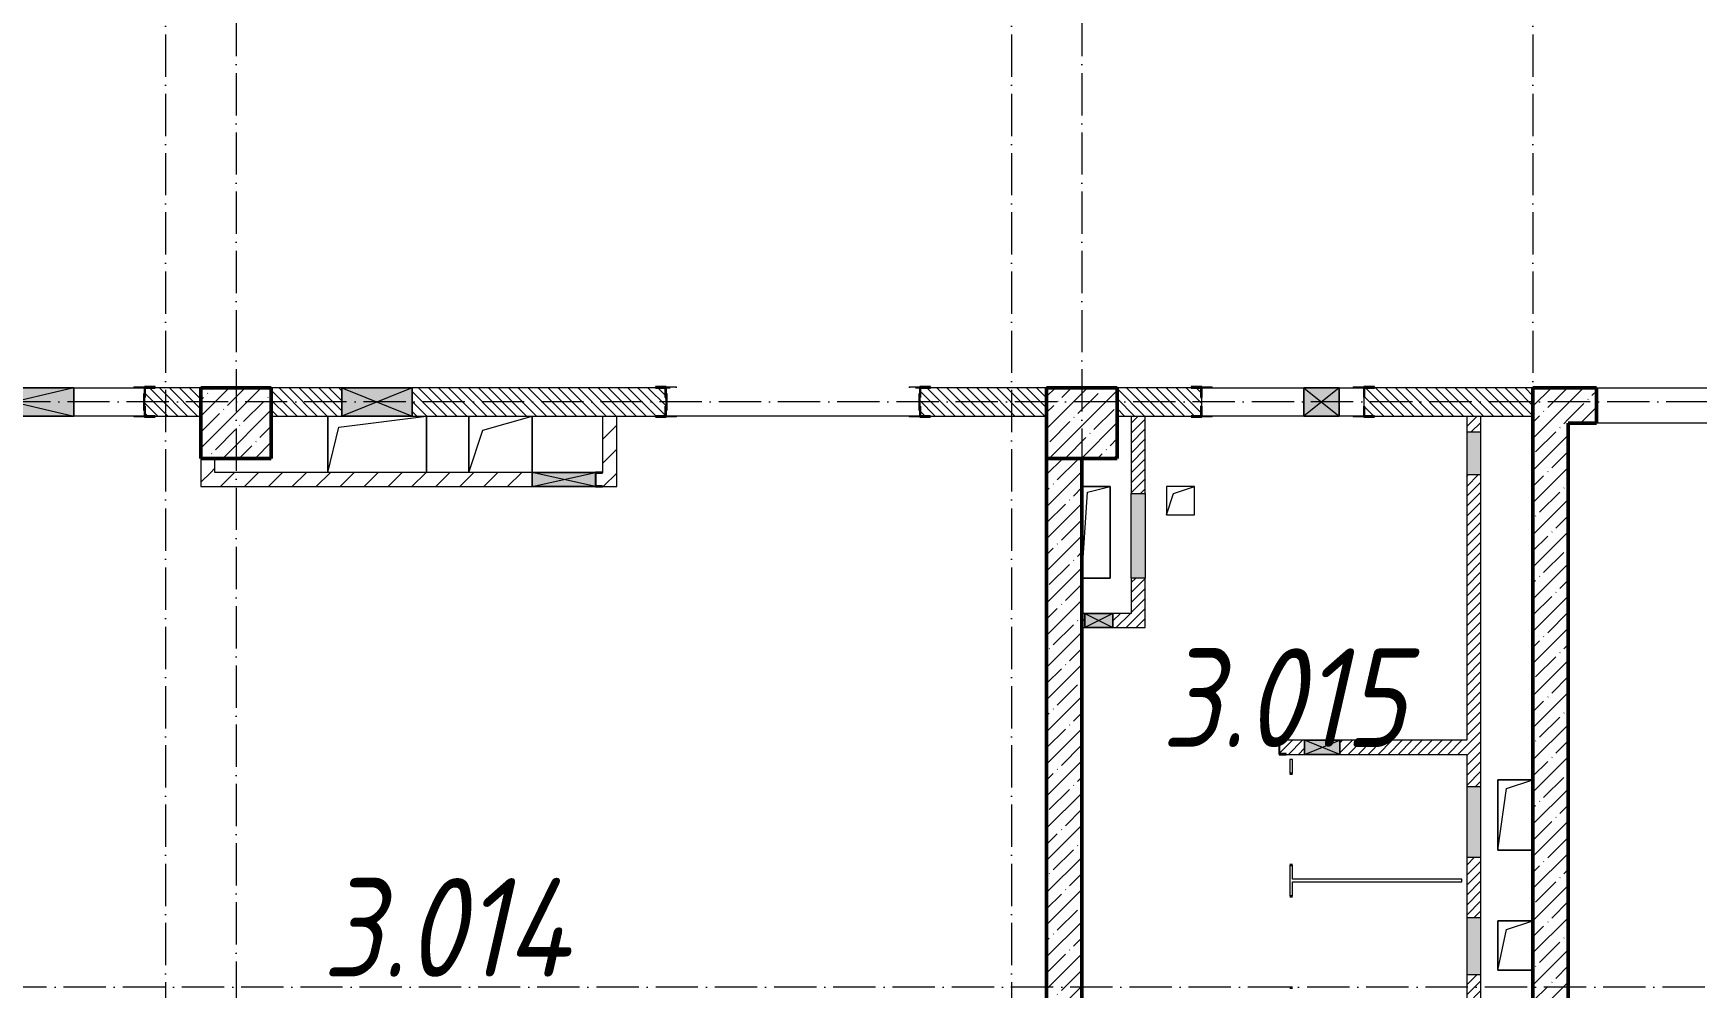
# Model space of a CAD drawing. Header units: millimetres. Extents: x -12989 to 629078, y -109036 to 555275.
# Drawn here: x 579571 to 591372, y -31590 to -24820 of the extents above; entities that cross this region are included whole.
import ezdxf

# ---------------------------------------------------------------- set-up
doc = ezdxf.new("R2010")
doc.units = ezdxf.units.MM
doc.linetypes.add('50_200_ШТРИХ_1Т_ш5_п1_п1_', pattern=[700, 500, -100, 0, -100])
for name, color, linetype, lineweight in [('A-DETL-GENF-OTLN', 7, 'Continuous', 9), ('A-DOOR-OPNG-MCUT', 7, 'Continuous', 35), ('A-FLOR-____-OTLN', 7, 'Continuous', 9), ('A-GENM-____-MCUT', 7, 'Continuous', 25), ('A-GENM-____-OTLN', 7, 'Continuous', 9), ('A-GENM-____-OTLN-1', 7, 'Continuous', 25), ('A-GLAZ-____-OTLN', 7, 'Continuous', 9), ('A-WALL-____-MCUT', 7, 'Continuous', 13), ('A-WALL-____-MCUT-2', 7, 'Continuous', 50), ('A-WALL-____-OTLN', 7, 'Continuous', 9), ('A-WALL-____-PATT-1', 7, 'Continuous', 9), ('A-WALL-FNSH-MCUT-1', 7, 'Continuous', 9), ('I-WALL-____-OTLN', 7, 'Continuous', 9), ('S-COLS-____-MCUT', 7, 'Continuous', 50), ('S-COLS-____-OTLN', 7, 'Continuous', 9), ('S-GRID-____-OTLN-1', 7, '50_200_ШТРИХ_1Т_ш5_п1_п1_', 9), ('Марки помещений', 7, 'Continuous', 9)]:
    doc.layers.add(name, color=color, linetype=linetype, lineweight=lineweight)
doc.layers.add('A-DOOR-____-OTLN-1', color=7, linetype='Continuous', lineweight=9, true_color=0xffffff)
doc.styles.add('ISOCPEUR_I_2', font='isocpeui.ttf', dxfattribs={"width": 0.85, "height": 2.3})
pattern_1 = [(45, (523510, -90515.61), (-114.04925, 114.04925), []), (45, (523624.06, -90515.61), (-114.04925, 114.04925), [201.612, -40.322, 3.353, -36.97])]
pattern_2 = [(45, (523510.01, -90515.614), (-35.35534, 35.35534), [])]
pattern_3 = [(45, (523510.01, -90515.61), (-84.85281, 84.85281), [])]
pattern_4 = [(135, (523510.01, -90515.614), (-35.35534, -35.35534), [])]

# ---------------------------------------------------------------- blocks, each defined once
blk = doc.blocks.new('BSC_Колонна _Прямоугольная - 500х500-V21-АР1_План отверстий 3 этажа в осях 1-64_Ю-ЯЯ')
at = {"layer": 'S-COLS-____-OTLN'}
h = blk.add_hatch(dxfattribs=at)
h.set_pattern_fill('FP_28', color=256, style=0, pattern_type=2)
h.set_pattern_definition([(45, (-63500, -62931.04), (-114.04925, 114.04925), []), (45, (-63385.95, -62931.04), (-114.04925, 114.04925), [201.613, -40.323, 3.353, -36.97])])
h.paths.add_polyline_path([(-250, -250), (250, -250), (250, 250), (-250, 250)], flags=0)
at = {"layer": 'S-COLS-____-MCUT'}
for p, q in [((250, 250), (-250, 250)), ((-250, 250), (-250, -250)), ((250, -250), (250, 250)), ((-250, -250), (250, -250))]:
    blk.add_line(p, q, dxfattribs=at)
blk = doc.blocks.new('BSC_Колонна _Прямоугольная - 500х500-V63-АР1_План отверстий 3 этажа в осях 1-64_Ю-ЯЯ')
at = {"layer": 'S-COLS-____-OTLN'}
h = blk.add_hatch(dxfattribs=at)
h.set_pattern_fill('FP_71', color=256, style=0, pattern_type=2)
h.set_pattern_definition([(45, (-57500, -62931.04), (-114.04925, 114.04925), []), (45, (-57385.95, -62931.04), (-114.04925, 114.04925), [201.613, -40.323, 3.353, -36.97])])
h.paths.add_polyline_path([(-250, -250), (250, -250), (250, 250), (-250, 250)], flags=0)
at = {"layer": 'S-COLS-____-MCUT'}
for p, q in [((250, 250), (-250, 250)), ((-250, 250), (-250, -250)), ((250, -250), (250, 250)), ((-250, -250), (250, -250))]:
    blk.add_line(p, q, dxfattribs=at)
blk = doc.blocks.new('DOR_ДУ_распашная__1Ст_Прямоугольная_ШЕР - Вн_650х2100h_Кабинки С_у-18405741-АР1_План отверстий 3 этажа в осях 1-64_Ю-ЯЯ')
at = {"layer": 'A-DOOR-OPNG-MCUT'}
for p, q in [((-325, -10), (-325, 10)), ((325, 10), (325, -10))]:
    blk.add_line(p, q, dxfattribs=at)
blk = doc.blocks.new('154_Стойка_СКБ_Уголок - СМ-2180_200-28268025-АР1_План отверстий 3 этажа в осях 1-64_Ю-ЯЯ')
at = {"layer": 'A-GENM-____-MCUT'}
for p, q in [((125, 156), (125, 81)), ((200, 156), (125, 156)), ((131, 81), (131, 150)), ((131, 150), (200, 150)), ((200, 150), (200, 156)), ((125, 81), (131, 81)), ((131, 19), (125, 19)), ((125, 19), (125, -56)), ((131, -50), (131, 19)), ((125, -56), (200, -56)), ((200, -50), (131, -50)), ((200, -56), (200, -50))]:
    blk.add_line(p, q, dxfattribs=at)
blk = doc.blocks.new('Стойка_Влож_Уголок_Опорный - Уголок-28213941-АР1_План отверстий 3 этажа в осях 1-64_Ю-ЯЯ')
at = {"layer": 'A-GENM-____-OTLN'}
for p, q in [((-212, -6), (-212, 0)), ((0, 0), (0, -6)), ((-212, -75), (-212, -6)), ((-212, -6), (-206, -6)), ((-212, -75), (-206, -75)), ((-6, -6), (0, -6)), ((-6, -75), (0, -75)), ((0, -6), (0, -75))]:
    blk.add_line(p, q, dxfattribs=at)
blk = doc.blocks.new('154_Стойка_СКБ_Уголок - СМ-2480_200-28346303-АР1_План отверстий 3 этажа в осях 1-64_Ю-ЯЯ')
at = {"layer": 'A-GENM-____-MCUT'}
for p, q in [((125, 156), (125, 81)), ((200, 156), (125, 156)), ((131, 81), (131, 150)), ((131, 150), (200, 150)), ((200, 150), (200, 156)), ((125, 81), (131, 81)), ((131, 19), (125, 19)), ((125, 19), (125, -56)), ((131, -50), (131, 19)), ((125, -56), (200, -56)), ((200, -50), (131, -50)), ((200, -56), (200, -50))]:
    blk.add_line(p, q, dxfattribs=at)
blk = doc.blocks.new('Стойка_Влож_Полоса боковая - Полоса-V164-АР1_План отверстий 3 этажа в осях 1-64_Ю-ЯЯ')
at = {"layer": 'A-GENM-____-OTLN'}
for p, q in [((-5, 60), (0, 60)), ((-5, -60), (-5, 60)), ((0, 31), (0, -31)), ((0, -60), (-5, -60))]:
    blk.add_line(p, q, dxfattribs=at)
blk = doc.blocks.new('154_Фахверк_СКБ_Швеллер - Тип_100_3960-28331862-АР1_План отверстий 3 этажа в осях 1-64_Ю-ЯЯ')
at = {"layer": 'A-GENM-____-MCUT'}
for p, q in [((175, 50), (125, 50)), ((125, 50), (125, -50)), ((128, 47), (175, 47)), ((128, -47), (128, 47)), ((175, 47), (175, 50)), ((125, -50), (175, -50)), ((175, -47), (128, -47)), ((175, -50), (175, -47))]:
    blk.add_line(p, q, dxfattribs=at)
blk = doc.blocks.new('AR_Отверстие Ниша - Лючок-32402909-АР1_План отверстий 3 этажа в осях 1-64_Ю-ЯЯ')
at = {"layer": 'A-GLAZ-____-OTLN'}
blk.add_hatch(color=256, dxfattribs=at).paths.add_polyline_path([(150, -50), (150, 50), (-150, 50), (-150, -50)], flags=0)
for p, q in [((150, 50), (-150, 50)), ((-150, 50), (-150, -50)), ((150, -50), (150, 50)), ((-150, -50), (150, -50))]:
    blk.add_line(p, q, dxfattribs=at)
blk = doc.blocks.new('AR_Отверстие Ниша - Лючок-32402882-АР1_План отверстий 3 этажа в осях 1-64_Ю-ЯЯ')
at = {"layer": 'A-GLAZ-____-OTLN'}
blk.add_hatch(color=256, dxfattribs=at).paths.add_polyline_path([(250, -50), (250, 50), (-250, 50), (-250, -50)], flags=0)
for p, q in [((250, 50), (-250, 50)), ((-250, 50), (-250, -50)), ((250, -50), (250, 50)), ((-250, -50), (250, -50))]:
    blk.add_line(p, q, dxfattribs=at)
blk = doc.blocks.new('AR_Отверстие Ниша - Лючок-32402858-АР1_План отверстий 3 этажа в осях 1-64_Ю-ЯЯ')
at = {"layer": 'A-GLAZ-____-OTLN'}
blk.add_hatch(color=256, dxfattribs=at).paths.add_polyline_path([(200, -50), (200, 50), (-200, 50), (-200, -50)], flags=0)
for p, q in [((200, 50), (-200, 50)), ((-200, 50), (-200, -50)), ((200, -50), (200, 50)), ((-200, -50), (200, -50))]:
    blk.add_line(p, q, dxfattribs=at)
blk = doc.blocks.new('AR_Отверстие Ниша - Лючок-32403432-АР1_План отверстий 3 этажа в осях 1-64_Ю-ЯЯ')
at = {"layer": 'A-GLAZ-____-OTLN'}
blk.add_hatch(color=256, dxfattribs=at).paths.add_polyline_path([(300, 50), (-300, 50), (-300, -50), (300, -50)], flags=0)
for p, q in [((-300, 50), (300, 50)), ((-300, -50), (-300, 50)), ((300, 50), (300, -50)), ((300, -50), (-300, -50))]:
    blk.add_line(p, q, dxfattribs=at)
blk = doc.blocks.new('AR_Отверстие прямоугольное _в стене_ - AR_Отверстие прямоугольное _в стене__ВК-32403462-АР1_План отверстий 3 этажа в осях 1-64_Ю-ЯЯ')
at = {"layer": 'A-GLAZ-____-OTLN'}
blk.add_hatch(color=256, dxfattribs=at).paths.add_polyline_path([(-100, -50), (100, -50), (100, 50), (-100, 50)], flags=0)
at = {"layer": 'A-DETL-GENF-OTLN'}
for p, q in [((-100, -50), (-100, 50)), ((-100, 50), (100, 50)), ((100, 50), (-100, -50)), ((-100, 50), (100, -50)), ((100, 50), (-100, 50)), ((-100, 50), (-100, -50)), ((100, 50), (100, -50)), ((100, -50), (100, 50)), ((100, -50), (-100, -50)), ((-100, -50), (100, -50))]:
    blk.add_line(p, q, dxfattribs=at)
blk = doc.blocks.new('AR_Отверстие прямоугольное _в плите_ - AR_Отверстие прямоугольное _в плите_-30459243-АР1_План отверстий 3 этажа в осях 1-64_Ю-ЯЯ')
at = {"layer": 'A-GENM-____-OTLN'}
for p, q in [((125, 175), (-125, 175)), ((-125, 175), (-125, -175)), ((-63, 112), (125, 175)), ((-125, -175), (-63, 112)), ((-125, -175), (125, -175))]:
    blk.add_line(p, q, dxfattribs=at)
blk = doc.blocks.new('AR_Отверстие прямоугольное _в плите_ - AR_Отверстие прямоугольное _в плите_-30459207-АР1_План отверстий 3 этажа в осях 1-64_Ю-ЯЯ')
at = {"layer": 'A-GENM-____-OTLN'}
for p, q in [((100, 100), (-100, 100)), ((-100, 100), (-100, -100)), ((-100, -100), (-50, 50)), ((-50, 50), (100, 100)), ((100, -100), (100, 100)), ((-100, -100), (100, -100))]:
    blk.add_line(p, q, dxfattribs=at)
blk = doc.blocks.new('AR_Отверстие прямоугольное _в плите_ - AR_Отверстие прямоугольное _в плите_-30459229-АР1_План отверстий 3 этажа в осях 1-64_Ю-ЯЯ')
at = {"layer": 'A-GENM-____-OTLN'}
for p, q in [((125, 250), (-125, 250)), ((-125, 250), (-125, -250)), ((-63, 188), (125, 250)), ((-125, -250), (-63, 188)), ((-125, -250), (125, -250))]:
    blk.add_line(p, q, dxfattribs=at)
blk = doc.blocks.new('AR_Отверстие прямоугольное _в плите_ - AR_Отверстие прямоугольное _в плите_-30459250-АР1_План отверстий 3 этажа в осях 1-64_Ю-ЯЯ')
at = {"layer": 'A-GENM-____-OTLN'}
for p, q in [((100, 325), (-100, 325)), ((-100, -325), (-60, 285)), ((-60, 285), (100, 325)), ((100, -325), (100, 325)), ((-100, -325), (100, -325))]:
    blk.add_line(p, q, dxfattribs=at)
blk = doc.blocks.new('AR_Отверстие прямоугольное _в плите_ - AR_Отверстие прямоугольное _в плите_-V188-АР1_План отверстий 3 этажа в осях 1-64_Ю-ЯЯ')
at = {"layer": 'A-GENM-____-OTLN'}
for p, q in [((-350, 200), (-350, -200)), ((-350, -200), (-270, 120)), ((-270, 120), (350, 200)), ((350, -200), (350, 200))]:
    blk.add_line(p, q, dxfattribs=at)
blk = doc.blocks.new('AR_Отверстие прямоугольное _в плите_ - AR_Отверстие прямоугольное _в плите_-30552855-АР1_План отверстий 3 этажа в осях 1-64_Ю-ЯЯ')
at = {"layer": 'A-GENM-____-OTLN'}
for p, q in [((-225, 200), (-225, -200)), ((-125, 100), (225, 200)), ((225, -200), (225, 200)), ((-225, -200), (-125, 100))]:
    blk.add_line(p, q, dxfattribs=at)
blk = doc.blocks.new('AR_Отверстие прямоугольное _в стене__БезПР - AR_Отверстие прямоугольное _в стене__БезПР-36899195-АР1_План отверстий 3 этажа в осях 1-64_Ю-ЯЯ')
at = {"layer": 'A-GLAZ-____-OTLN'}
blk.add_hatch(color=256, dxfattribs=at).paths.add_polyline_path([(-250, -100), (250, -100), (250, 100), (-250, 100)], flags=0)
at = {"layer": 'A-DETL-GENF-OTLN'}
for p, q in [((-250, -100), (-250, 100)), ((-250, 100), (250, 100)), ((250, 100), (-250, -100)), ((-250, 100), (250, -100)), ((250, 100), (-250, 100)), ((-250, 100), (-250, -100)), ((250, 100), (250, -100)), ((250, -100), (250, 100)), ((250, -100), (-250, -100)), ((-250, -100), (250, -100))]:
    blk.add_line(p, q, dxfattribs=at)
at = {"layer": 'A-GLAZ-____-OTLN'}
blk.add_line((250, 100), (-250, 100), dxfattribs=at)
blk = doc.blocks.new('AR_Отверстие прямоугольное _в стене__БезПР - AR_Отверстие прямоугольное _в стене__БезПР-36428202-АР1_План отверстий 3 этажа в осях 1-64_Ю-ЯЯ')
at = {"layer": 'A-GLAZ-____-OTLN'}
blk.add_hatch(color=256, dxfattribs=at).paths.add_polyline_path([(125, 50), (-125, 50), (-125, -50), (125, -50)], flags=0)
at = {"layer": 'A-DETL-GENF-OTLN'}
for p, q in [((-125, -50), (-125, 50)), ((-125, 50), (125, 50)), ((125, 50), (-125, -50)), ((-125, 50), (125, -50)), ((125, 50), (-125, 50)), ((-125, 50), (-125, -50)), ((125, 50), (125, -50)), ((125, -50), (125, 50)), ((125, -50), (-125, -50)), ((-125, -50), (125, -50))]:
    blk.add_line(p, q, dxfattribs=at)
blk = doc.blocks.new('AR_Отверстие прямоугольное _в стене_ - AR_Отверстие прямоугольное _в стене__ОВ-36928954-АР1_План отверстий 3 этажа в осях 1-64_Ю-ЯЯ')
at = {"layer": 'A-GLAZ-____-OTLN'}
blk.add_hatch(color=256, dxfattribs=at).paths.add_polyline_path([(-225, 50), (-225, -50), (225, -50), (225, 50)], flags=0)
at = {"layer": 'A-DETL-GENF-OTLN'}
for p, q in [((-225, 50), (225, 50)), ((225, 50), (-225, -50)), ((-225, 50), (225, -50)), ((225, 50), (-225, 50)), ((225, 50), (225, -50)), ((225, -50), (225, 50)), ((225, -50), (-225, -50)), ((-225, -50), (225, -50))]:
    blk.add_line(p, q, dxfattribs=at)
blk = doc.blocks.new('AR_Отверстие прямоугольное _в стене_ - AR_Отверстие прямоугольное _в стене__ОВ-36927705-АР1_План отверстий 3 этажа в осях 1-64_Ю-ЯЯ')
at = {"layer": 'A-GLAZ-____-OTLN'}
blk.add_hatch(color=256, dxfattribs=at).paths.add_polyline_path([(425, -100), (425, 100), (-425, 100), (-425, -100)], flags=0)
at = {"layer": 'A-DETL-GENF-OTLN'}
for p, q in [((-425, -100), (-425, 100)), ((-425, 100), (425, 100)), ((425, 100), (-425, -100)), ((-425, 100), (425, -100)), ((425, 100), (-425, 100)), ((-425, 100), (-425, -100)), ((425, 100), (425, -100)), ((425, -100), (425, 100)), ((425, -100), (-425, -100)), ((-425, -100), (425, -100))]:
    blk.add_line(p, q, dxfattribs=at)
blk = doc.blocks.new('AR_Отверстие прямоугольное _в стене__БезПР - AR_Отверстие прямоугольное _в стене__БезПР-36427681-АР1_План отверстий 3 этажа в осях 1-64_Ю-ЯЯ')
at = {"layer": 'A-GLAZ-____-OTLN'}
blk.add_hatch(color=256, dxfattribs=at).paths.add_polyline_path([(125, -100), (125, 100), (-125, 100), (-125, -100)], flags=0)
at = {"layer": 'A-DETL-GENF-OTLN'}
for p, q in [((-125, -100), (-125, 100)), ((-125, 100), (125, 100)), ((125, 100), (-125, -100)), ((-125, 100), (125, -100)), ((125, 100), (-125, 100)), ((-125, 100), (-125, -100)), ((125, 100), (125, -100)), ((125, -100), (125, 100)), ((125, -100), (-125, -100)), ((-125, -100), (125, -100))]:
    blk.add_line(p, q, dxfattribs=at)
at = {"layer": 'A-GLAZ-____-OTLN'}
blk.add_line((125, 100), (-125, 100), dxfattribs=at)
blk = doc.blocks.new('154_Фахверк_СКБ_Швеллер - Тип_100_3960_зеркало-36793856-АР1_План отверстий 3 этажа в осях 1-64_Ю-ЯЯ')
at = {"layer": 'A-GENM-____-MCUT'}
for p, q in [((175, 50), (125, 50)), ((125, 50), (125, -50)), ((128, 47), (175, 47)), ((128, -47), (128, 47)), ((175, 47), (175, 50)), ((125, -50), (175, -50)), ((175, -47), (128, -47)), ((175, -50), (175, -47))]:
    blk.add_line(p, q, dxfattribs=at)
blk = doc.blocks.new('3эт')
at = {"layer": 'S-GRID-____-OTLN-1', "color": 251, "ltscale": 0.6, "true_color": 0x636466}
for p, q in [((340770.7, 4029.4), (340770.7, -33971.9)), ((346770.7, 4029.4), (346770.7, -33971.9)), ((350470.7, 4029.4), (350470.7, -33971.9)), ((341270.7, 3756), (341270.7, -33823.9)), ((347270.7, 3756), (347270.7, -33828.9)), ((387845.1, -23782.4), (279101.9, -23782.4)), ((359250.7, -27932.4), (279101.9, -27932.4))]:
    blk.add_line(p, q, dxfattribs=at)

msp = doc.modelspace()

# ---------------------------------------------------------------- hatches: boundary and pattern name
at = {"layer": 'A-WALL-____-PATT-1'}
h = msp.add_hatch(dxfattribs=at)
h.set_pattern_fill('FP_9', color=256, style=0, pattern_type=2)
h.set_pattern_definition(pattern_4)
h.paths.add_polyline_path([(580366.0077, -27534.5723), (580760.0077, -27534.5723), (580760.0077, -27334.5723), (580366.0077, -27334.5723), (580366.0077, -27403.5723), (580360.0077, -27403.5723), (580360.0077, -27465.5723), (580366.0077, -27465.5723), (580366.0077, -27494.5723)], flags=0)
h.paths.add_polyline_path([(578287.3746, -27534.5723), (578654.0077, -27534.5723), (578654.0077, -27465.5723), (578660.0077, -27465.5723), (578660.0077, -27403.5723), (578654.0077, -27403.5723), (578654.0077, -27334.5723), (578260.0077, -27334.5723), (578260.0077, -27534.5723)], flags=0)
h = msp.add_hatch(dxfattribs=at)
h.set_pattern_fill('FP_9', color=256, style=0, pattern_type=2)
h.set_pattern_definition(pattern_4)
h.paths.add_polyline_path([(585866.0077, -27534.5723), (586760.0077, -27534.5723), (586760.0077, -27334.5723), (585866.0077, -27334.5723), (585866.0077, -27403.5723), (585860.0077, -27403.5723), (585860.0077, -27465.5723), (585866.0077, -27465.5723), (585866.0077, -27533.239)], flags=0)
h.paths.add_polyline_path([(581260.0077, -27534.5723), (581760.0077, -27534.5723), (581760.0077, -27334.5723), (581260.0077, -27334.5723)], flags=0)
h.paths.add_polyline_path([(584054.0077, -27534.5723), (584054.0077, -27465.5723), (584060.0077, -27465.5723), (584060.0077, -27403.5723), (584054.0077, -27403.5723), (584054.0077, -27334.5723), (582260.0077, -27334.5723), (582260.0077, -27534.5723), (583985.0077, -27534.5723)], flags=0)
h = msp.add_hatch(dxfattribs=at)
h.set_pattern_fill('FP_9', color=256, style=0, pattern_type=2)
h.set_pattern_definition(pattern_4)
h.paths.add_polyline_path([(590210.0077, -27534.5723), (590210.0077, -27334.5723), (589016.0077, -27334.5723), (589016.0077, -27403.5723), (589010.0077, -27403.5723), (589010.0077, -27465.5723), (589016.0077, -27465.5723), (589016.0077, -27534.5723), (589216.0077, -27534.5723)], flags=0)
h.paths.add_polyline_path([(587260.0077, -27534.5723), (587854.0077, -27534.5723), (587854.0077, -27465.5723), (587860.0077, -27465.5723), (587860.0077, -27403.5723), (587854.0077, -27403.5723), (587854.0077, -27334.5723), (587260.0077, -27334.5723)], flags=0)
h = msp.add_hatch(dxfattribs=at)
h.set_pattern_fill('FP_12', color=256, style=0, pattern_type=2)
h.set_pattern_definition(pattern_1)
h.paths.add_polyline_path([(590210.0077, -34834.5723), (590460.0077, -34834.5723), (590460.0077, -27334.5723), (590210.0077, -27334.5723), (590210.0077, -33292.1615)], flags=0)
h = msp.add_hatch(dxfattribs=at)
h.set_pattern_fill('FP_12', color=256, style=0, pattern_type=2)
h.set_pattern_definition(pattern_1)
h.paths.add_polyline_path([(592760.0077, -27584.5723), (592760.0077, -27334.5723), (592260.0077, -27334.5723), (592260.0077, -27584.5723)], flags=0)
h.paths.add_polyline_path([(590660.0077, -27584.5723), (590659.6247, -27334.5723), (590460.0077, -27334.5723), (590460.0077, -27584.5723), (590659.6247, -27584.5723)], flags=0)
h = msp.add_hatch(dxfattribs=at)
h.set_pattern_fill('FP_7', color=256, style=0, pattern_type=2)
h.set_pattern_definition(pattern_3)
h.paths.add_polyline_path([(583610.0077, -27934.5723), (583710.0077, -27934.5723), (583710.0077, -27534.5723), (583610.0077, -27534.5723)], flags=0)
h = msp.add_hatch(dxfattribs=at)
h.set_pattern_fill('FP_8', color=256, style=0, pattern_type=2)
h.set_pattern_definition(pattern_2)
h.paths.add_polyline_path([(587360.0077, -28934.5723), (587460.0077, -28934.5723), (587460.0077, -28684.5723), (587360.0077, -28684.5723)], flags=0)
h.paths.add_polyline_path([(587460.0077, -28084.5723), (587460.0077, -27534.5723), (587360.0077, -27534.5723), (587360.0077, -28084.5723)], flags=0)
h = msp.add_hatch(dxfattribs=at)
h.set_pattern_fill('FP_8', color=256, style=0, pattern_type=2)
h.set_pattern_definition(pattern_2)
h.paths.add_polyline_path([(589740.0077, -35084.5723), (589840.0077, -35084.5723), (589840.0077, -34984.5723), (589740.0077, -34984.5723)], flags=0)
h.paths.add_polyline_path([(589832.2407, -34684.5723), (589840.0077, -34684.5723), (589840.0077, -32534.5723), (589837.0077, -32534.5723), (589837.0077, -32487.5723), (589743.0077, -32487.5723), (589743.0077, -32534.5723), (589740.0077, -32534.5723), (589740.0077, -34684.5723)], flags=0)
h.paths.add_polyline_path([(589837.0077, -32484.5723), (589840.0077, -32484.5723), (589840.0077, -31494.5723), (589740.0077, -31494.5723), (589740.0077, -32484.5723), (589789.5222, -32484.5723)], flags=0)
h.paths.add_polyline_path([(589762.5319, -31094.5723), (589840.0077, -31094.5723), (589840.0077, -30664.5723), (589740.0077, -30664.5723), (589740.0077, -31094.5723)], flags=0)
h.paths.add_polyline_path([(589840.0077, -30164.5723), (589840.0077, -27949.5723), (589740.0077, -27949.5723), (589740.0077, -30164.5723), (589744.4737, -30164.5723)], flags=0)
h.paths.add_polyline_path([(589840.0077, -27649.5723), (589840.0077, -27534.5723), (589740.0077, -27534.5723), (589740.0077, -27649.5723), (589835.216, -27649.5723)], flags=0)
h = msp.add_hatch(dxfattribs=at)
h.set_pattern_fill('FP_7', color=256, style=0, pattern_type=2)
h.set_pattern_definition(pattern_3)
h.paths.add_polyline_path([(580860.0077, -27934.5723), (580860.0077, -27834.5723), (580760.0077, -27834.5723), (580760.0077, -27934.5723)], flags=0)
h = msp.add_hatch(dxfattribs=at)
h.set_pattern_fill('FP_12', color=256, style=0, pattern_type=2)
h.set_pattern_definition(pattern_1)
h.paths.add_polyline_path([(587010.0077, -34834.5723), (587010.0077, -27834.5723), (586760.0077, -27834.5723), (586760.0077, -34834.5723)], flags=0)
h = msp.add_hatch(dxfattribs=at)
h.set_pattern_fill('FP_7', color=256, style=0, pattern_type=2)
h.set_pattern_definition(pattern_3)
h.paths.add_polyline_path([(583110.0077, -28034.5723), (583110.0077, -27934.5723), (580760.0077, -27934.5723), (580760.0077, -28034.5723), (581822.3032, -28034.5723)], flags=0)
h.paths.add_polyline_path([(583710.0077, -28034.5723), (583710.0077, -27934.5723), (583610.0077, -27934.5723), (583610.0077, -27937.5723), (583563.0077, -27937.5723), (583563.0077, -28031.5723), (583610.0077, -28031.5723), (583610.0077, -28034.5723)], flags=0)
h = msp.add_hatch(dxfattribs=at)
h.set_pattern_fill('FP_8', color=256, style=0, pattern_type=2)
h.set_pattern_definition(pattern_2)
h.paths.add_polyline_path([(587460.0077, -29034.5723), (587460.0077, -28934.5723), (587230.0077, -28934.5723), (587230.0077, -29034.5723)], flags=0)
h.paths.add_polyline_path([(587010.0077, -29034.5723), (587030.0077, -29034.5723), (587030.0077, -28934.5723), (587010.0077, -28934.5723)], flags=0)
h = msp.add_hatch(dxfattribs=at)
h.set_pattern_fill('FP_8', color=256, style=0, pattern_type=2)
h.set_pattern_definition(pattern_2)
h.paths.add_polyline_path([(588460.0077, -29934.5723), (588590.0077, -29934.5723), (588590.0077, -29834.5723), (588460.0077, -29834.5723), (588460.0077, -29837.5723), (588413.0077, -29837.5723), (588413.0077, -29931.5723), (588460.0077, -29931.5723)], flags=0)
h.paths.add_polyline_path([(588840.0077, -29934.5723), (589740.0077, -29934.5723), (589740.0077, -29834.5723), (588840.0077, -29834.5723)], flags=0)

# ---------------------------------------------------------------- linework, layer by layer
at = {"layer": 'A-FLOR-____-OTLN'}
for p, q in [((581660.0077, -27934.5723), (581660.0077, -27534.5723)), ((582360.0077, -27534.5723), (582360.0077, -27934.5723)), ((582660.0077, -27934.5723), (582660.0077, -27534.5723)), ((583110.0077, -27534.5723), (583110.0077, -27934.5723)), ((587010.0077, -28034.5723), (587210.0077, -28034.5723)), ((587210.0077, -28034.5723), (587210.0077, -28684.5723)), ((587210.0077, -28684.5723), (587010.0077, -28684.5723)), ((589960.0077, -30114.5723), (590210.0077, -30114.5723)), ((589960.0077, -30614.5723), (589960.0077, -30114.5723)), ((590210.0077, -30614.5723), (589960.0077, -30614.5723)), ((589960.0077, -31114.5723), (590210.0077, -31114.5723)), ((589960.0077, -31464.5723), (589960.0077, -31114.5723)), ((590210.0077, -31464.5723), (589960.0077, -31464.5723))]:
    msp.add_line(p, q, dxfattribs=at)
at = {"layer": 'A-WALL-____-MCUT'}
for p, q in [((580760.0077, -27334.5723), (580435.0077, -27334.5723)), ((581760.0077, -27334.5723), (581260.0077, -27334.5723)), ((583985.0077, -27334.5723), (582260.0077, -27334.5723)), ((586760.0077, -27334.5723), (585935.0077, -27334.5723)), ((587785.0077, -27334.5723), (587260.0077, -27334.5723)), ((590210.0077, -27334.5723), (589085.0077, -27334.5723)), ((590210.0077, -27534.5723), (590210.0077, -27334.5723)), ((587860.0077, -27465.5723), (587860.0077, -27403.5723)), ((589010.0077, -27403.5723), (589010.0077, -27465.5723)), ((580435.0077, -27534.5723), (580760.0077, -27534.5723)), ((581260.0077, -27534.5723), (581760.0077, -27534.5723)), ((582260.0077, -27534.5723), (583985.0077, -27534.5723)), ((585935.0077, -27534.5723), (586760.0077, -27534.5723)), ((587260.0077, -27534.5723), (587785.0077, -27534.5723)), ((589085.0077, -27534.5723), (590210.0077, -27534.5723))]:
    msp.add_line(p, q, dxfattribs=at)
at = {"layer": 'A-WALL-____-MCUT-2'}
for p, q in [((590660.0077, -27334.5723), (590210.0077, -27334.5723)), ((590210.0077, -27334.5723), (590210.0077, -34834.5723)), ((590660.0077, -27584.5723), (590660.0077, -27334.5723)), ((590460.0077, -34834.5723), (590460.0077, -27584.5723)), ((590460.0077, -27584.5723), (590660.0077, -27584.5723)), ((586760.0077, -27834.5723), (586760.0077, -34834.5723)), ((587010.0077, -34834.5723), (587010.0077, -27834.5723))]:
    msp.add_line(p, q, dxfattribs=at)
at = {"layer": 'A-WALL-____-OTLN'}
for p, q in [((590660.0077, -27334.5723), (592260.0077, -27334.5723)), ((592260.0077, -27584.5723), (590660.0077, -27584.5723))]:
    msp.add_line(p, q, dxfattribs=at)
at = {"layer": 'A-WALL-FNSH-MCUT-1'}
for p, q in [((583610.0077, -27534.5723), (583610.0077, -27934.5723)), ((583710.0077, -28034.5723), (583710.0077, -27534.5723)), ((587360.0077, -27534.5723), (587360.0077, -28084.5723)), ((587460.0077, -28084.5723), (587460.0077, -27534.5723)), ((589740.0077, -27534.5723), (589740.0077, -27649.5723)), ((589840.0077, -27649.5723), (589840.0077, -27534.5723)), ((580760.0077, -27834.5723), (580760.0077, -28034.5723)), ((580860.0077, -27934.5723), (580860.0077, -27834.5723)), ((583110.0077, -27934.5723), (580860.0077, -27934.5723)), ((589740.0077, -27949.5723), (589740.0077, -29834.5723)), ((589840.0077, -30164.5723), (589840.0077, -27949.5723)), ((580760.0077, -28034.5723), (583110.0077, -28034.5723)), ((583610.0077, -28034.5723), (583710.0077, -28034.5723)), ((587360.0077, -28684.5723), (587360.0077, -28934.5723)), ((587460.0077, -29034.5723), (587460.0077, -28684.5723)), ((587030.0077, -28934.5723), (587010.0077, -28934.5723)), ((587010.0077, -28934.5723), (587010.0077, -29034.5723)), ((587360.0077, -28934.5723), (587230.0077, -28934.5723)), ((587010.0077, -29034.5723), (587030.0077, -29034.5723)), ((587230.0077, -29034.5723), (587460.0077, -29034.5723)), ((588590.0077, -29834.5723), (588460.0077, -29834.5723)), ((589740.0077, -29834.5723), (588840.0077, -29834.5723)), ((588460.0077, -29934.5723), (588590.0077, -29934.5723)), ((588505.0077, -29969.5723), (588485.0077, -29969.5723)), ((588485.0077, -29969.5723), (588485.0077, -30069.5723)), ((588505.0077, -30069.5723), (588505.0077, -29969.5723)), ((588840.0077, -29934.5723), (589740.0077, -29934.5723)), ((589740.0077, -29934.5723), (589740.0077, -30164.5723)), ((589740.0077, -30664.5723), (589740.0077, -31094.5723)), ((589840.0077, -31094.5723), (589840.0077, -30664.5723)), ((588485.0077, -30719.5723), (588485.0077, -30939.5723)), ((588505.0077, -30819.5723), (588505.0077, -30719.5723)), ((589705.0077, -30819.5723), (588505.0077, -30819.5723)), ((588505.0077, -30839.5723), (589705.0077, -30839.5723)), ((588505.0077, -30939.5723), (588505.0077, -30839.5723)), ((589705.0077, -30839.5723), (589705.0077, -30819.5723)), ((589740.0077, -31494.5723), (589740.0077, -32484.5723)), ((589840.0077, -32484.5723), (589840.0077, -31494.5723))]:
    msp.add_line(p, q, dxfattribs=at)
at = {"layer": 'I-WALL-____-OTLN'}
for p, q in [((579860.0077, -27334.5723), (580360.0077, -27334.5723)), ((584060.0077, -27334.5723), (584090.0077, -27334.5723)), ((585830.0077, -27334.5723), (585860.0077, -27334.5723)), ((587860.0077, -27334.5723), (588585.0077, -27334.5723)), ((588835.0077, -27334.5723), (589010.0077, -27334.5723)), ((580360.0077, -27534.5723), (579860.0077, -27534.5723)), ((585860.0077, -27534.5723), (584060.0077, -27534.5723)), ((588585.0077, -27534.5723), (587860.0077, -27534.5723)), ((589010.0077, -27534.5723), (588835.0077, -27534.5723))]:
    msp.add_line(p, q, dxfattribs=at)

# ---------------------------------------------------------------- block references
msp.add_blockref('3эт', (239739.3002, -3652.1582))
at = {"layer": 'A-DOOR-____-OTLN-1', "rotation": 270}
for p in [(588495.0077, -30394.5723), (588495.0077, -31264.5723)]:
    msp.add_blockref('DOR_ДУ_распашная__1Ст_Прямоугольная_ШЕР - Вн_650х2100h_Кабинки С_у-18405741-АР1_План отверстий 3 этажа в осях 1-64_Ю-ЯЯ', p, dxfattribs=at)
at = {"layer": 'A-GENM-____-OTLN'}
for name, p, rotation in [('Стойка_Влож_Уголок_Опорный - Уголок-28213941-АР1_План отверстий 3 этажа в осях 1-64_Ю-ЯЯ', (580360.0077, -27540.5723), 269.9999999999996), ('Стойка_Влож_Уголок_Опорный - Уголок-28213941-АР1_План отверстий 3 этажа в осях 1-64_Ю-ЯЯ', (584060.0077, -27328.5723), 89.99999999999962), ('Стойка_Влож_Полоса боковая - Полоса-V164-АР1_План отверстий 3 этажа в осях 1-64_Ю-ЯЯ', (584060.0077, -27434.5723), 180), ('Стойка_Влож_Уголок_Опорный - Уголок-28213941-АР1_План отверстий 3 этажа в осях 1-64_Ю-ЯЯ', (585860.0077, -27540.5723), 269.9999999999996), ('Стойка_Влож_Уголок_Опорный - Уголок-28213941-АР1_План отверстий 3 этажа в осях 1-64_Ю-ЯЯ', (587860.0077, -27328.5723), 89.99999999999955), ('Стойка_Влож_Уголок_Опорный - Уголок-28213941-АР1_План отверстий 3 этажа в осях 1-64_Ю-ЯЯ', (589010.0077, -27540.5723), 269.9999999999995)]:
    msp.add_blockref(name, p, dxfattribs=dict(at, rotation=rotation))
for name, p in [('Стойка_Влож_Полоса боковая - Полоса-V164-АР1_План отверстий 3 этажа в осях 1-64_Ю-ЯЯ', (580360.0077, -27434.5723)), ('Стойка_Влож_Полоса боковая - Полоса-V164-АР1_План отверстий 3 этажа в осях 1-64_Ю-ЯЯ', (585860.0077, -27434.5723)), ('AR_Отверстие прямоугольное _в плите_ - AR_Отверстие прямоугольное _в плите_-V188-АР1_План отверстий 3 этажа в осях 1-64_Ю-ЯЯ', (582010.0077, -27734.5723)), ('AR_Отверстие прямоугольное _в плите_ - AR_Отверстие прямоугольное _в плите_-30552855-АР1_План отверстий 3 этажа в осях 1-64_Ю-ЯЯ', (582885.0077, -27734.5723)), ('AR_Отверстие прямоугольное _в плите_ - AR_Отверстие прямоугольное _в плите_-30459250-АР1_План отверстий 3 этажа в осях 1-64_Ю-ЯЯ', (587110.0077, -28359.5723)), ('AR_Отверстие прямоугольное _в плите_ - AR_Отверстие прямоугольное _в плите_-30459207-АР1_План отверстий 3 этажа в осях 1-64_Ю-ЯЯ', (587710.0077, -28134.5723)), ('AR_Отверстие прямоугольное _в плите_ - AR_Отверстие прямоугольное _в плите_-30459229-АР1_План отверстий 3 этажа в осях 1-64_Ю-ЯЯ', (590085.0077, -30364.5723)), ('AR_Отверстие прямоугольное _в плите_ - AR_Отверстие прямоугольное _в плите_-30459243-АР1_План отверстий 3 этажа в осях 1-64_Ю-ЯЯ', (590085.0077, -31289.5723))]:
    msp.add_blockref(name, p, dxfattribs=at)
at = {"layer": 'A-GENM-____-OTLN-1'}
for name, p in [('154_Стойка_СКБ_Уголок - СМ-2480_200-28346303-АР1_План отверстий 3 этажа в осях 1-64_Ю-ЯЯ', (580235.0077, -27484.5723)), ('154_Стойка_СКБ_Уголок - СМ-2480_200-28346303-АР1_План отверстий 3 этажа в осях 1-64_Ю-ЯЯ', (585735.0077, -27484.5723)), ('154_Стойка_СКБ_Уголок - СМ-2180_200-28268025-АР1_План отверстий 3 этажа в осях 1-64_Ю-ЯЯ', (588885.0077, -27484.5723)), ('154_Фахверк_СКБ_Швеллер - Тип_100_3960_зеркало-36793856-АР1_План отверстий 3 этажа в осях 1-64_Ю-ЯЯ', (583435.0077, -27984.5723)), ('154_Фахверк_СКБ_Швеллер - Тип_100_3960-28331862-АР1_План отверстий 3 этажа в осях 1-64_Ю-ЯЯ', (588285.0077, -29884.5723))]:
    msp.add_blockref(name, p, dxfattribs=at)
at = {"layer": 'A-GENM-____-OTLN-1', "rotation": 180}
for name, p in [('154_Стойка_СКБ_Уголок - СМ-2480_200-28346303-АР1_План отверстий 3 этажа в осях 1-64_Ю-ЯЯ', (584185.0077, -27384.5723)), ('154_Стойка_СКБ_Уголок - СМ-2180_200-28268025-АР1_План отверстий 3 этажа в осях 1-64_Ю-ЯЯ', (587985.0077, -27384.5723))]:
    msp.add_blockref(name, p, dxfattribs=at)
at = {"layer": 'A-GLAZ-____-OTLN'}
for name, p in [('AR_Отверстие прямоугольное _в стене_ - AR_Отверстие прямоугольное _в стене__ОВ-36927705-АР1_План отверстий 3 этажа в осях 1-64_Ю-ЯЯ', (579435.0077, -27434.5723)), ('AR_Отверстие прямоугольное _в стене__БезПР - AR_Отверстие прямоугольное _в стене__БезПР-36899195-АР1_План отверстий 3 этажа в осях 1-64_Ю-ЯЯ', (582010.0077, -27434.5723)), ('AR_Отверстие прямоугольное _в стене__БезПР - AR_Отверстие прямоугольное _в стене__БезПР-36427681-АР1_План отверстий 3 этажа в осях 1-64_Ю-ЯЯ', (588710.0077, -27434.5723)), ('AR_Отверстие прямоугольное _в стене_ - AR_Отверстие прямоугольное _в стене__ВК-32403462-АР1_План отверстий 3 этажа в осях 1-64_Ю-ЯЯ', (587130.0077, -28984.5723))]:
    msp.add_blockref(name, p, dxfattribs=at)
for name, p, rotation in [('AR_Отверстие Ниша - Лючок-32402909-АР1_План отверстий 3 этажа в осях 1-64_Ю-ЯЯ', (589790.0077, -27799.5723), 270.0000000000001), ('AR_Отверстие прямоугольное _в стене_ - AR_Отверстие прямоугольное _в стене__ОВ-36928954-АР1_План отверстий 3 этажа в осях 1-64_Ю-ЯЯ', (583335.0077, -27984.5723), 180), ('AR_Отверстие Ниша - Лючок-32403432-АР1_План отверстий 3 этажа в осях 1-64_Ю-ЯЯ', (587410.0077, -28384.5723), 270), ('AR_Отверстие прямоугольное _в стене__БезПР - AR_Отверстие прямоугольное _в стене__БезПР-36428202-АР1_План отверстий 3 этажа в осях 1-64_Ю-ЯЯ', (588715.0077, -29884.5723), 180), ('AR_Отверстие Ниша - Лючок-32402882-АР1_План отверстий 3 этажа в осях 1-64_Ю-ЯЯ', (589790.0077, -30414.5723), 270.0000000000001), ('AR_Отверстие Ниша - Лючок-32402858-АР1_План отверстий 3 этажа в осях 1-64_Ю-ЯЯ', (589790.0077, -31294.5723), 270.0000000000001)]:
    msp.add_blockref(name, p, dxfattribs=dict(at, rotation=rotation))
at = {"layer": 'S-COLS-____-OTLN'}
for name, p in [('BSC_Колонна _Прямоугольная - 500х500-V63-АР1_План отверстий 3 этажа в осях 1-64_Ю-ЯЯ', (581010.0077, -27584.5723)), ('BSC_Колонна _Прямоугольная - 500х500-V21-АР1_План отверстий 3 этажа в осях 1-64_Ю-ЯЯ', (587010.0077, -27584.5723))]:
    msp.add_blockref(name, p, dxfattribs=at)

# ---------------------------------------------------------------- texts
at = {"layer": 'Марки помещений', "char_height": 700, "attachment_point": 1, "style": 'ISOCPEUR_I_2'}
for s, insert, width in [('3.015', (587573.4939, -29182.5004), 737.5525), ('3.014', (581621.9834, -30811.8917), 769.62)]:
    msp.add_mtext(s, dxfattribs=dict(at, insert=insert, width=width))

doc.saveas('drawing.dxf')
